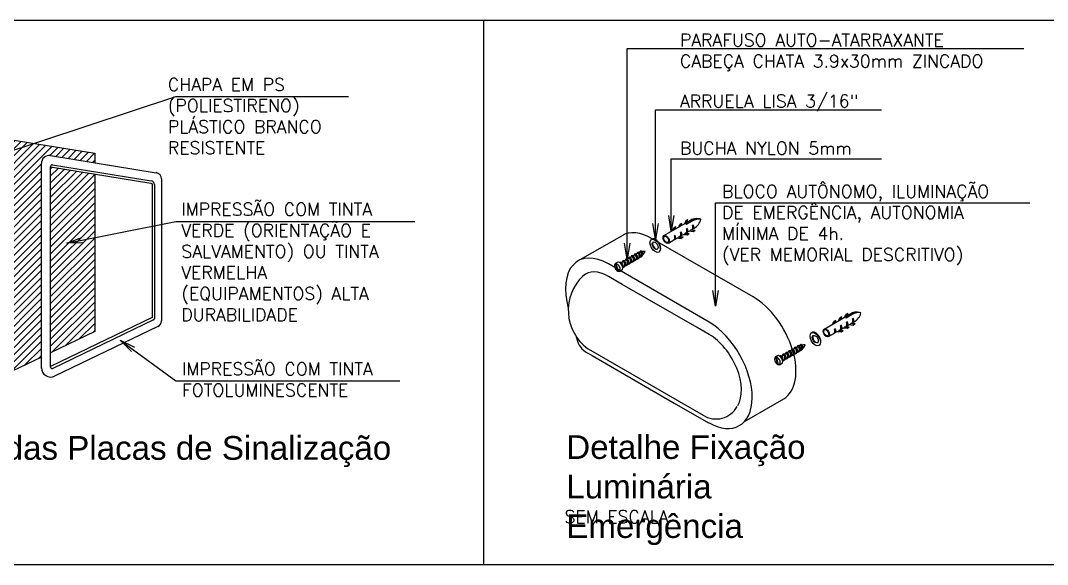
# Model space of a CAD drawing. Header units: millimetres. Extents: x 0 to 114, y 0 to 82.
# Drawn here: x 50.2 to 63.2, y 57.3 to 64.18 of the extents above; entities that cross this region are included whole.
import ezdxf

# ---------------------------------------------------------------- set-up
doc = ezdxf.new("R2010")
doc.units = ezdxf.units.MM
for name, color, linetype in [('CAR-01', 252, 'Continuous'), ('INC-DETALHE-TXT', 7, 'Continuous'), ('INC-DETALHES', 7, 'Continuous')]:
    doc.layers.add(name, color=color, linetype=linetype)
doc.styles.add('125', font='ROMANS.SHX', dxfattribs={"width": 0.7, "height": 0.25})
doc.styles.add('140-50', font='arial.ttf', dxfattribs={"height": 0.3})
doc.styles.add('60-100', font='romans.shx', dxfattribs={"height": 0.16})
doc.styles.add('60-50', font='romans.shx', dxfattribs={"height": 0.08})
doc.dimstyles.new('SETAS75', dxfattribs={"dimtxt": 0.16, "dimasz": 0.15, "dimexe": 0.15, "dimexo": 0, "dimgap": 0.1, "dimtad": 1, "dimzin": 10, "dimdsep": 46, "dimtxsty": '60-100', "dimblk1": 'OPEN', "dimblk2": 'OPEN', "dimsah": 1, "dimcen": 0, "dimclrd": 8, "dimclre": 8, "dimclrt": 7, "dimadec": 0, "dimazin": 0, "dimtfac": 1, "dimtix": 1, "dimtmove": 2, "dimatfit": 3, "dimldrblk": 'OPEN', "dimfxl": 0.15, "dimtolj": 1, "dimtzin": 6, "dimarcsym": 0})

# ---------------------------------------------------------------- blocks, each defined once
blk = doc.blocks.new('_OPEN')
at = {"color": 0, "linetype": 'ByBlock'}
for p, q in [((-1, 0.167), (0, 0)), ((0, 0), (-1, -0.167)), ((0, 0), (-1, 0))]:
    blk.add_line(p, q, dxfattribs=at)
blk = doc.blocks.new('A$C37ED0966')
at = {"layer": 'INC-DETALHES'}
h = blk.add_hatch(dxfattribs=at)
h.set_pattern_fill('ANSI31', color=252, scale=0.015)
h.set_pattern_definition([(45, (-1051.392946, -46.19503), (-0.0336759605, 0.0336759605), [])])
h.paths.add_polyline_path([(3.3287, 3.0389, -0.461891), (3.4157, 3.113), (3.8348, 3.0453), (3.8348, 3.135), (2.3833, 3.3693), (2.3833, 0.7455), (3.3287, 1.2004)])
h.paths.add_polyline_path([(3.8348, 2.9391), (3.4167, 3.0066), (3.4167, 1.2427), (3.8348, 1.4438)], flags=17)
at = {"layer": 'INC-DETALHES', "color": 252}
for p, q in [((1.4029, 3.3696), (1.3903, 3.366)), ((1.3903, 3.366), (1.3903, 3.2652)), ((1.5722, 3.3435), (1.4029, 3.3696)), ((1.4029, 3.3696), (1.4029, 3.2685)), ((1.6309, 3.398), (1.5722, 3.3592)), ((1.5722, 3.3592), (1.5722, 0.805)), ((1.6309, 3.398), (2.3539, 3.2813)), ((1.6309, 3.398), (1.6309, 0.7742)), ((2.3833, 3.3693), (2.3539, 3.3499)), ((2.3539, 3.3499), (2.3539, 0.7609)), ((2.3833, 3.3693), (3.8348, 3.135)), ((2.3833, 3.3693), (2.3833, 0.7455)), ((1.4029, 3.2685), (1.3903, 3.2652)), ((1.5722, 3.2372), (1.3903, 3.2652)), ((1.5722, 3.2424), (1.4029, 3.2685)), ((3.8348, 3.135), (3.8348, 3.0453)), ((3.3287, 1.0952), (3.3287, 3.0389)), ((3.4157, 3.113), (4.4186, 2.9511)), ((3.4341, 3.0255), (4.3722, 2.8741)), ((3.4167, 1.1067), (3.4167, 3.0107)), ((3.8348, 2.9391), (3.8348, 1.4438)), ((4.4028, 2.8381), (4.4029, 1.5668)), ((4.469, 2.8919), (4.469, 1.5464)), ((4.3814, 1.575), (3.4167, 1.1109)), ((4.3944, 1.5533), (3.4382, 1.0932)), ((4.435, 1.4923), (3.4543, 1.0204)), ((3.8348, 1.4438), (3.4167, 1.2427)), ((3.3287, 1.2004), (2.3833, 0.7455)), ((1.5722, 1.1373), (1.3944, 1.0518)), ((1.5722, 1.1269), (1.4057, 1.0468)), ((2.3539, 1.122), (1.6309, 0.7742)), ((1.4057, 1.0468), (1.3944, 1.0518)), ((1.3944, 1.0518), (1.3944, 0.9147)), ((1.4057, 1.0468), (1.4057, 0.9097)), ((1.5722, 0.9898), (1.4057, 0.9097)), ((1.4057, 0.9097), (1.3944, 0.9147)), ((1.6309, 0.7742), (1.5722, 0.805)), ((2.3833, 0.7455), (2.3539, 0.7609))]:
    blk.add_line(p, q, dxfattribs=at)
blk.add_lwpolyline([(3.4167, 3.0066), (4.3688, 2.8529, -0.368091), (4.3814, 2.8381), (4.3814, 1.575)], format="xyb", dxfattribs=at)
for centre, radius, start, end in [((3.4037, 3.0389), 0.075, 80.83275, 180), ((3.4317, 3.0107), 0.015, 80.83275, 180), ((4.409, 2.8919), 0.06, 0, 80.83275), ((4.3664, 2.8381), 0.0365, 0, 80.83275), ((4.3879, 1.5668), 0.015, 295.69375, 0), ((4.409, 1.5464), 0.06, 295.69683, 0), ((3.4163, 1.0993), 0.0876, 180, 295.69375), ((3.4317, 1.1067), 0.015, 180, 295.69375)]:
    blk.add_arc(centre, radius, start, end, dxfattribs=at)
at = {"layer": 'INC-DETALHE-TXT'}
for s, height, style, p in [('Detalhe Composição das Placas de Sinalização', 0.225, '140-50', (-0.0245, 0.2262)), ('SEM ESCALA', 0.1125, '60-50', (0, 0))]:
    blk.add_text(s, height=height, dxfattribs=dict(at, style=style)).set_placement(p)
at = {"layer": 'INC-DETALHE-TXT', "char_height": 0.12, "attachment_point": 1, "style": '60-100'}
for s, insert, width in [('CHAPA EM PS (POLIESTIRENO)\\PPLÁSTICO BRANCO RESISTENTE', (4.5292, 3.8475), 1.898645), ('IMPRESSÃO COM TINTA VERDE (ORIENTAÇÃO E SALVAMENTO) OU TINTA VERMELHA (EQUIPAMENTOS) ALTA DURABILIDADE', (4.6574, 2.6635), 2.362096), ('COLA INDICADA PARA SUPERFÍCIE LISA E PLANA', (-0.4162, 2.2523), 1.629586), ('IMPRESSÃO COM TINTA FOTOLUMINESCENTE', (4.6638, 1.1483), 2.166723)]:
    blk.add_mtext(s, dxfattribs=dict(at, insert=insert, width=width))
at = {"layer": 'INC-DETALHE-TXT'}
for points in [[(1.9198, 2.7882), (4.6053, 3.6747), (6.2428, 3.6747)], [(1.3903, 3.2652), (1.2997, 2.1021), (-0.49, 2.1021)], [(3.5695, 2.2806), (4.6053, 2.4892), (6.8725, 2.4892)], [(1.3944, 1.0518), (1.2997, 2.1021), (-0.49, 2.1021)], [(4.0767, 1.3628), (4.6053, 0.9749), (6.7303, 0.9749)]]:
    blk.add_leader(points, dimstyle='SETAS75', override={"dimtad": 0, "dimclrd": 8, "dimfxl": 0.05}, dxfattribs=at)
blk = doc.blocks.new('A$C3F9D37AF')
at = {"layer": 'INC-DETALHES', "color": 252}
for p, q in [((0.2172, 1.4076, 0.6387), (0.4722, 1.5549, 0.6387)), ((0.3005, 1.4557, 0.6387), (0.3078, 1.4735, 0.6387)), ((0.3027, 1.457, 0.6387), (0.3135, 1.4835, 0.6387)), ((0.3135, 1.4835, 0.6387), (0.3078, 1.4735, 0.6387)), ((0.3135, 1.4835, 0.6387), (0.3304, 1.4932, 0.6387)), ((0.3196, 1.4668, 0.6387), (0.3304, 1.4932, 0.6387)), ((0.3577, 1.4887, 0.6387), (0.3649, 1.5065, 0.6387)), ((0.3599, 1.49, 0.6387), (0.3707, 1.5164, 0.6387)), ((0.3707, 1.5164, 0.6387), (0.3649, 1.5065, 0.6387)), ((0.3707, 1.5164, 0.6387), (0.3875, 1.5262, 0.6387)), ((0.3767, 1.4997, 0.6387), (0.3875, 1.5262, 0.6387)), ((0.4148, 1.5217, 0.6387), (0.4221, 1.5395, 0.6387)), ((0.417, 1.523, 0.6387), (0.4278, 1.5494, 0.6387)), ((0.4278, 1.5494, 0.6387), (0.4221, 1.5395, 0.6387)), ((0.4812, 1.5473, 0.6387), (0.4236, 1.514, 0.6387)), ((0.4275, 1.5117, 0.6387), (0.4236, 1.514, 0.6387)), ((0.4851, 1.545, 0.6387), (0.4275, 1.5117, 0.6387)), ((0.4278, 1.5494, 0.6387), (0.4447, 1.5592, 0.6387)), ((0.4387, 1.476, 0.6387), (0.4302, 1.471, 0.6387)), ((0.4339, 1.5327, 0.6387), (0.4447, 1.5592, 0.6387)), ((0.4694, 1.4642, 0.6387), (0.5101, 1.4586, 0.6387)), ((0.4791, 1.4629, 0.6387), (0.4829, 1.4651, 0.6387)), ((0.4959, 1.509, 0.6387), (0.4873, 1.504, 0.6387)), ((0.4915, 1.47, 0.6387), (0.5094, 1.4804, 0.6387)), ((0.2588, 1.3357, 0.6387), (0.3115, 1.3661, 0.6387)), ((0.3244, 1.41, 0.6387), (0.3159, 1.4051, 0.6387)), ((0.32, 1.3711, 0.6387), (0.3432, 1.3844, 0.6387)), ((0.3382, 1.3885, 0.6387), (0.379, 1.3846, 0.6387)), ((0.3382, 1.3851, 0.6387), (0.379, 1.3812, 0.6387)), ((0.3551, 1.3982, 0.6387), (0.3958, 1.3943, 0.6387)), ((0.3648, 1.3969, 0.6387), (0.3686, 1.3991, 0.6387)), ((0.3816, 1.443, 0.6387), (0.373, 1.438, 0.6387)), ((0.3772, 1.4041, 0.6387), (0.4003, 1.4174, 0.6387)), ((0.379, 1.3846, 0.6387), (0.3958, 1.3943, 0.6387)), ((0.379, 1.3812, 0.6387), (0.3958, 1.391, 0.6387)), ((0.379, 1.3846, 0.6387), (0.379, 1.3812, 0.6387)), ((0.3953, 1.4215, 0.6387), (0.4361, 1.4176, 0.6387)), ((0.3953, 1.4181, 0.6387), (0.4361, 1.4142, 0.6387)), ((0.3958, 1.3943, 0.6387), (0.3958, 1.391, 0.6387)), ((0.4122, 1.4312, 0.6387), (0.453, 1.4273, 0.6387)), ((0.4219, 1.4299, 0.6387), (0.4258, 1.4321, 0.6387)), ((0.4343, 1.437, 0.6387), (0.4575, 1.4504, 0.6387)), ((0.4361, 1.4176, 0.6387), (0.453, 1.4273, 0.6387)), ((0.4361, 1.4142, 0.6387), (0.453, 1.4239, 0.6387)), ((0.4361, 1.4176, 0.6387), (0.4361, 1.4142, 0.6387)), ((0.4525, 1.4545, 0.6387), (0.4933, 1.4489, 0.6387)), ((0.4525, 1.4511, 0.6387), (0.4933, 1.4455, 0.6387)), ((0.453, 1.4273, 0.6387), (0.453, 1.4239, 0.6387)), ((0.4933, 1.4489, 0.6387), (0.5101, 1.4586, 0.6387)), ((0.4933, 1.4455, 0.6387), (0.5101, 1.4553, 0.6387)), ((0.4933, 1.4489, 0.6387), (0.4933, 1.4455, 0.6387)), ((0.5101, 1.4586, 0.6387), (0.5101, 1.4553, 0.6387)), ((-0.1594, 1.1682, 0.6387), (-0.1446, 1.1768, 0.6387)), ((-0.1317, 1.1842, 0.6387), (-0.1169, 1.1927, 0.6387)), ((-0.1041, 1.2002, 0.6387), (-0.0893, 1.2087, 0.6387)), ((-0.0764, 1.2161, 0.6387), (-0.0616, 1.2247, 0.6387)), ((-0.0679, 1.1691, 0.6387), (-0.0579, 1.1748, 0.6387)), ((-0.0487, 1.2321, 0.6387), (-0.0339, 1.2407, 0.6387)), ((-0.0402, 1.185, 0.6387), (-0.0302, 1.1908, 0.6387)), ((-0.0042, 1.2058, 0.6387), (-0.0126, 1.201, 0.6387)), ((-0.2261, 1.1533, 0.6387), (-0.2403, 1.1451, 0.6387)), ((-0.2402, 1.1393, 0.6387), (-0.2352, 1.1422, 0.6387)), ((-0.2202, 1.0705, 0.6387), (-0.2402, 1.1393, 0.6387)), ((-0.235, 1.1398, 0.6387), (-0.2357, 1.1421, 0.6387)), ((-0.2355, 1.1395, 0.6387), (-0.2305, 1.1424, 0.6387)), ((-0.2151, 1.0692, 0.6387), (-0.2355, 1.1395, 0.6387)), ((-0.2305, 1.1424, 0.6387), (-0.2352, 1.1422, 0.6387)), ((-0.2202, 1.0705, 0.6387), (-0.2161, 1.0729, 0.6387)), ((-0.1832, 1.0789, 0.6387), (-0.1964, 1.0713, 0.6387)), ((-0.1871, 1.1522, 0.6387), (-0.1723, 1.1608, 0.6387)), ((-0.1751, 1.1072, 0.6387), (-0.1686, 1.1109, 0.6387)), ((-0.1509, 1.1211, 0.6387), (-0.1409, 1.1269, 0.6387)), ((-0.1233, 1.1371, 0.6387), (-0.1132, 1.1429, 0.6387)), ((-0.0956, 1.1531, 0.6387), (-0.0856, 1.1589, 0.6387)), ((1.7369, 0.5207, 0.6387), (1.9919, 0.668, 0.6387)), ((1.8202, 0.5689, 0.6387), (1.8275, 0.5866, 0.6387)), ((1.8224, 0.5701, 0.6387), (1.8332, 0.5966, 0.6387)), ((1.8332, 0.5966, 0.6387), (1.8275, 0.5866, 0.6387)), ((1.8332, 0.5966, 0.6387), (1.8501, 0.6063, 0.6387)), ((1.8393, 0.5799, 0.6387), (1.8501, 0.6063, 0.6387)), ((1.8774, 0.6018, 0.6387), (1.8846, 0.6196, 0.6387)), ((1.8796, 0.6031, 0.6387), (1.8904, 0.6296, 0.6387)), ((1.8904, 0.6296, 0.6387), (1.8846, 0.6196, 0.6387)), ((1.8904, 0.6296, 0.6387), (1.9072, 0.6393, 0.6387)), ((1.8965, 0.6129, 0.6387), (1.9072, 0.6393, 0.6387)), ((1.9345, 0.6348, 0.6387), (1.9418, 0.6526, 0.6387)), ((1.9367, 0.6361, 0.6387), (1.9475, 0.6625, 0.6387)), ((1.9475, 0.6625, 0.6387), (1.9418, 0.6526, 0.6387)), ((2.0009, 0.6604, 0.6387), (1.9433, 0.6271, 0.6387)), ((1.9472, 0.6248, 0.6387), (1.9433, 0.6271, 0.6387)), ((2.0048, 0.6581, 0.6387), (1.9472, 0.6248, 0.6387)), ((1.9475, 0.6625, 0.6387), (1.9644, 0.6723, 0.6387)), ((1.9584, 0.5891, 0.6387), (1.9499, 0.5842, 0.6387)), ((1.9536, 0.6459, 0.6387), (1.9644, 0.6723, 0.6387)), ((2.0156, 0.6221, 0.6387), (2.007, 0.6171, 0.6387)), ((2.0112, 0.5831, 0.6387), (2.0291, 0.5935, 0.6387)), ((1.8441, 0.5231, 0.6387), (1.8356, 0.5182, 0.6387)), ((1.8397, 0.4842, 0.6387), (1.8629, 0.4975, 0.6387)), ((1.8579, 0.5016, 0.6387), (1.8987, 0.4977, 0.6387)), ((1.8579, 0.4982, 0.6387), (1.8987, 0.4943, 0.6387)), ((1.8748, 0.5113, 0.6387), (1.9155, 0.5074, 0.6387)), ((1.8845, 0.51, 0.6387), (1.8883, 0.5122, 0.6387)), ((1.9013, 0.5561, 0.6387), (1.8927, 0.5512, 0.6387)), ((1.8969, 0.5172, 0.6387), (1.92, 0.5305, 0.6387)), ((1.8987, 0.4977, 0.6387), (1.9155, 0.5074, 0.6387)), ((1.8987, 0.4943, 0.6387), (1.9155, 0.5041, 0.6387)), ((1.8987, 0.4977, 0.6387), (1.8987, 0.4943, 0.6387)), ((1.915, 0.5346, 0.6387), (1.9558, 0.5307, 0.6387)), ((1.915, 0.5312, 0.6387), (1.9558, 0.5273, 0.6387)), ((1.9155, 0.5074, 0.6387), (1.9155, 0.5041, 0.6387)), ((1.9319, 0.5443, 0.6387), (1.9727, 0.5404, 0.6387)), ((1.9416, 0.543, 0.6387), (1.9455, 0.5452, 0.6387)), ((1.954, 0.5502, 0.6387), (1.9772, 0.5635, 0.6387)), ((1.9558, 0.5307, 0.6387), (1.9727, 0.5404, 0.6387)), ((1.9558, 0.5273, 0.6387), (1.9727, 0.5371, 0.6387)), ((1.9558, 0.5307, 0.6387), (1.9558, 0.5273, 0.6387)), ((1.9722, 0.5676, 0.6387), (2.013, 0.562, 0.6387)), ((1.9722, 0.5642, 0.6387), (2.013, 0.5586, 0.6387)), ((1.9727, 0.5404, 0.6387), (1.9727, 0.5371, 0.6387)), ((1.9891, 0.5773, 0.6387), (2.0298, 0.5717, 0.6387)), ((1.9988, 0.576, 0.6387), (2.0026, 0.5782, 0.6387)), ((2.013, 0.562, 0.6387), (2.0298, 0.5717, 0.6387)), ((2.013, 0.5586, 0.6387), (2.0298, 0.5684, 0.6387)), ((2.013, 0.562, 0.6387), (2.013, 0.5586, 0.6387)), ((2.0298, 0.5717, 0.6387), (2.0298, 0.5684, 0.6387)), ((1.7785, 0.4488, 0.6387), (1.8312, 0.4792, 0.6387)), ((-0.5289, 0.3054, 0.6387), (-0.4642, 0.268, 0.6387)), ((-0.5085, 0.3366, 0.6387), (-0.4787, 0.3194, 0.6387)), ((-0.4787, 0.3194, -0.1027), (0.5896, -0.2974, 0.0737)), ((1.388, 0.2973, 0.6387), (1.4028, 0.3059, 0.6387)), ((1.4156, 0.3133, 0.6387), (1.4304, 0.3218, 0.6387)), ((1.4433, 0.3293, 0.6387), (1.4581, 0.3378, 0.6387)), ((1.471, 0.3452, 0.6387), (1.4858, 0.3538, 0.6387)), ((1.4795, 0.2981, 0.6387), (1.4895, 0.3039, 0.6387)), ((1.5155, 0.3189, 0.6387), (1.5071, 0.3141, 0.6387)), ((-0.4642, 0.268, -0.1027), (0.3151, -0.1819, 0.0697)), ((1.2936, 0.2664, 0.6387), (1.2794, 0.2582, 0.6387)), ((1.2795, 0.2524, 0.6387), (1.2845, 0.2553, 0.6387)), ((1.2995, 0.1837, 0.6387), (1.2795, 0.2524, 0.6387)), ((1.2847, 0.2529, 0.6387), (1.284, 0.2552, 0.6387)), ((1.2842, 0.2526, 0.6387), (1.2892, 0.2555, 0.6387)), ((1.3046, 0.1824, 0.6387), (1.2842, 0.2526, 0.6387)), ((1.2892, 0.2555, 0.6387), (1.2845, 0.2553, 0.6387)), ((1.3326, 0.2653, 0.6387), (1.3474, 0.2739, 0.6387)), ((1.3446, 0.2203, 0.6387), (1.3511, 0.224, 0.6387)), ((1.3603, 0.2813, 0.6387), (1.3751, 0.2899, 0.6387)), ((1.3688, 0.2342, 0.6387), (1.3788, 0.24, 0.6387)), ((1.3964, 0.2502, 0.6387), (1.4065, 0.256, 0.6387)), ((1.4241, 0.2662, 0.6387), (1.4341, 0.272, 0.6387)), ((1.4518, 0.2822, 0.6387), (1.4618, 0.288, 0.6387)), ((1.2995, 0.1837, 0.6387), (1.3036, 0.186, 0.6387)), ((1.3365, 0.1921, 0.6387), (1.3233, 0.1844, 0.6387)), ((0.3151, -0.1819, 0.6387), (0.6412, -0.3702, 0.6387))]:
    blk.add_line(p, q, dxfattribs=at)
at = {"layer": 'INC-DETALHES', "color": 7, "extrusion": (-0.707107, -0.408248, 0.57735)}
for p, q in [((-0.5987, 1.1666, 0.6387), (-0.183, 1.4066, 0.6387)), ((1.0633, 0.8252, 0.501), (0.1053, 1.3782, -0.2812)), ((0.981, -0.3577, 0.6387), (1.354, -0.1423, 0.6387))]:
    blk.add_line(p, q, dxfattribs=at)
at = {"layer": 'INC-DETALHES', "color": 252, "extrusion": (-0.707107, -0.408248, 0.57735)}
for p, q in [((0.6476, 0.5852, 0.501), (-0.3104, 1.1382, -0.2812)), ((-0.1785, 0.9446, -0.2567), (-0.3104, 1.0207, -0.3643)), ((0.533, 0.5338, 0.3242), (-0.1785, 0.9446, -0.2567)), ((0.6476, 0.4676, 0.4178), (0.533, 0.5338, 0.3242))]:
    blk.add_line(p, q, dxfattribs=at)
at = {"layer": 'INC-DETALHES', "color": 252}
for centre, radius, start, end in [((0.5286, 1.4449, 0.6387), 0.1236, 77.86673, 122.8357), ((0.5434, 1.4552, 0.6387), 0.1111, 84.19441, 124.05739), ((0.5473, 1.4529, 0.6387), 0.1111, 79.35417, 124.05739), ((0.4415, 1.5907, 0.6387), 0.1295, 298.42101, 347.2446), ((0.4283, 1.5943, 0.6387), 0.1295, 346.37008, 347.2446), ((-0.1648, 1.1604, 0.6387), 0.00947, 55.13386, 130.81516), ((-0.1539, 1.1547, 0.6387), 0.0337, 275.05257, 55.49378), ((-0.1402, 1.1746, 0.6387), 0.00947, 55.13386, 184.86614), ((-0.1427, 1.1677, 0.6387), 0.00927, 38.89992, 138.41242), ((-0.1372, 1.1764, 0.6387), 0.00947, 55.13386, 130.81516), ((-0.1575, 1.1524, 0.6387), 0.0304, 302.94094, 43.85033), ((-0.1508, 1.1564, 0.6387), 0.0337, 296.97378, 55.49378), ((-0.1262, 1.1706, 0.6387), 0.0337, 275.05257, 55.49378), ((-0.1126, 1.1906, 0.6387), 0.00947, 55.13386, 184.86614), ((-0.1151, 1.1837, 0.6387), 0.00927, 38.89992, 138.41242), ((-0.1095, 1.1924, 0.6387), 0.00947, 55.13386, 130.81516), ((-0.1298, 1.1684, 0.6387), 0.0304, 302.94094, 43.85033), ((-0.1231, 1.1724, 0.6387), 0.0337, 296.97378, 55.49378), ((-0.0985, 1.1866, 0.6387), 0.0337, 275.05257, 55.49378), ((-0.0849, 1.2066, 0.6387), 0.00947, 55.13386, 184.86614), ((-0.0874, 1.1996, 0.6387), 0.00927, 38.89992, 138.41242), ((-0.0818, 1.2084, 0.6387), 0.00947, 55.13386, 130.81516), ((-0.1021, 1.1844, 0.6387), 0.0304, 302.94094, 43.85033), ((-0.0955, 1.1884, 0.6387), 0.0337, 296.97378, 55.49378), ((-0.0709, 1.2026, 0.6387), 0.0337, 275.05257, 55.49378), ((-0.0572, 1.2226, 0.6387), 0.00947, 55.13386, 184.86614), ((-0.0597, 1.2156, 0.6387), 0.00927, 38.89992, 138.41242), ((-0.0541, 1.2243, 0.6387), 0.00947, 55.13386, 130.81516), ((-0.0744, 1.2004, 0.6387), 0.0304, 302.94094, 43.85033), ((-0.0678, 1.2044, 0.6387), 0.0337, 296.97378, 55.49378), ((-0.0432, 1.2186, 0.6387), 0.0337, 275.05257, 55.49378), ((-0.0295, 1.2385, 0.6387), 0.00947, 55.13386, 184.86614), ((-0.032, 1.2316, 0.6387), 0.00927, 38.89992, 138.41242), ((-0.0265, 1.2403, 0.6387), 0.00947, 55.13386, 130.81516), ((-0.0468, 1.2163, 0.6387), 0.0304, 302.94094, 43.85033), ((-0.0401, 1.2204, 0.6387), 0.0337, 296.97378, 55.49378), ((0.0281, 1.125, 0.6387), 0.1317, 108.0214, 111.53386), ((-0.0047, 1.2503, 0.6387), 0.00873, 55.13386, 181.71115), ((-0.007, 1.2439, 0.6387), 0.00855, 38.89992, 131.49029), ((-0.0173, 1.2319, 0.6387), 0.031, 279.74851, 55.49378), ((-0.0019, 1.2519, 0.6387), 0.00873, 55.13386, 130.81516), ((-0.022, 1.2293, 0.6387), 0.0294, 305.72467, 42.58327), ((-0.0145, 1.2335, 0.6387), 0.031, 296.97378, 55.49378), ((0.0281, 1.125, 0.6387), 0.1317, 85.55308, 98.86371), ((-0.0709, 1.305, 0.6387), 0.1195, 315.09487, 335.96683), ((-0.2286, 1.1259, 0.6387), 0.0225, 118.60969, 169.95366), ((-0.1956, 1.1427, 0.6387), 0.00947, 55.13386, 133.48476), ((-0.1925, 1.1445, 0.6387), 0.00947, 55.13386, 130.81516), ((-0.1981, 1.1357, 0.6387), 0.00927, 38.89992, 77.48249), ((-0.2128, 1.1205, 0.6387), 0.0304, 17.14823, 43.85033), ((-0.2092, 1.1227, 0.6387), 0.0337, 344.72813, 55.49378), ((-0.2062, 1.1245, 0.6387), 0.0337, 334.6537, 55.49378), ((-0.1679, 1.1587, 0.6387), 0.00947, 55.13386, 184.86614), ((-0.1704, 1.1517, 0.6387), 0.00927, 38.89992, 138.41242), ((-0.1816, 1.1387, 0.6387), 0.0337, 281.47064, 55.49378), ((-0.1851, 1.1365, 0.6387), 0.0304, 302.94094, 43.85033), ((-0.1785, 1.1405, 0.6387), 0.0337, 296.97378, 55.49378), ((-0.2424, 0.6982, 0.6387), 0.4489, 133.6317, 233.65105), ((-0.209, 1.0942, 0.6387), 0.0261, 245.81368, 298.79147), ((2.0483, 0.558, 0.6387), 0.1236, 77.86673, 122.8357), ((2.0631, 0.5683, 0.6387), 0.1111, 84.19441, 124.05739), ((2.067, 0.5661, 0.6387), 0.1111, 79.35417, 124.05739), ((1.9612, 0.7038, 0.6387), 0.1295, 298.42101, 347.2446), ((1.948, 0.7074, 0.6387), 0.1295, 346.37008, 347.2446), ((-0.4039, 0.4784, 0.6387), 0.2135, 188.18506, 234.14565), ((1.3658, 0.2678, 0.6387), 0.0337, 275.05257, 55.49378), ((1.3795, 0.2877, 0.6387), 0.00947, 55.13386, 184.86614), ((1.3825, 0.2895, 0.6387), 0.00947, 55.13386, 130.81516), ((1.3689, 0.2696, 0.6387), 0.0337, 296.97378, 55.49378), ((1.3935, 0.2838, 0.6387), 0.0337, 275.05257, 55.49378), ((1.4071, 0.3037, 0.6387), 0.00947, 55.13386, 184.86614), ((1.4046, 0.2968, 0.6387), 0.00927, 38.89992, 138.41242), ((1.4102, 0.3055, 0.6387), 0.00947, 55.13386, 130.81516), ((1.3899, 0.2815, 0.6387), 0.0304, 302.94094, 43.85033), ((1.3966, 0.2855, 0.6387), 0.0337, 296.97378, 55.49378), ((1.4212, 0.2997, 0.6387), 0.0337, 275.05257, 55.49378), ((1.4348, 0.3197, 0.6387), 0.00947, 55.13386, 184.86614), ((1.4323, 0.3127, 0.6387), 0.00927, 38.89992, 138.41242), ((1.4379, 0.3215, 0.6387), 0.00947, 55.13386, 130.81516), ((1.4176, 0.2975, 0.6387), 0.0304, 302.94094, 43.85033), ((1.4242, 0.3015, 0.6387), 0.0337, 296.97378, 55.49378), ((1.4488, 0.3157, 0.6387), 0.0337, 275.05257, 55.49378), ((1.4625, 0.3357, 0.6387), 0.00947, 55.13386, 184.86614), ((1.46, 0.3287, 0.6387), 0.00927, 38.89992, 138.41242), ((1.4656, 0.3375, 0.6387), 0.00947, 55.13386, 130.81516), ((1.4453, 0.3135, 0.6387), 0.0304, 302.94094, 43.85033), ((1.4519, 0.3175, 0.6387), 0.0337, 296.97378, 55.49378), ((1.4765, 0.3317, 0.6387), 0.0337, 275.05257, 55.49378), ((1.4902, 0.3517, 0.6387), 0.00947, 55.13386, 184.86614), ((1.4877, 0.3447, 0.6387), 0.00927, 38.89992, 138.41242), ((1.4932, 0.3534, 0.6387), 0.00947, 55.13386, 130.81516), ((1.4729, 0.3295, 0.6387), 0.0304, 302.94094, 43.85033), ((1.4796, 0.3335, 0.6387), 0.0337, 296.97378, 55.49378), ((1.5478, 0.2382, 0.6387), 0.1317, 108.0214, 111.53386), ((1.515, 0.3634, 0.6387), 0.00873, 55.13386, 181.71115), ((1.5127, 0.357, 0.6387), 0.00855, 38.89992, 131.49029), ((1.5024, 0.345, 0.6387), 0.031, 279.74851, 55.49378), ((1.5178, 0.3651, 0.6387), 0.00873, 55.13386, 130.81516), ((1.4977, 0.3425, 0.6387), 0.0294, 305.72467, 42.58327), ((1.5052, 0.3466, 0.6387), 0.031, 296.97378, 55.49378), ((1.5478, 0.2382, 0.6387), 0.1317, 85.55308, 98.86371), ((1.4488, 0.4181, 0.6387), 0.1195, 315.09487, 335.96683), ((1.2911, 0.239, 0.6387), 0.0225, 118.60969, 169.95366), ((1.3241, 0.2558, 0.6387), 0.00947, 55.13386, 133.48476), ((1.3272, 0.2576, 0.6387), 0.00947, 55.13386, 130.81516), ((1.3216, 0.2488, 0.6387), 0.00927, 38.89992, 77.48249), ((1.3069, 0.2336, 0.6387), 0.0304, 17.14823, 43.85033), ((1.3105, 0.2358, 0.6387), 0.0337, 344.72813, 55.49378), ((1.3135, 0.2376, 0.6387), 0.0337, 334.6537, 55.49378), ((1.3518, 0.2718, 0.6387), 0.00947, 55.13386, 184.86614), ((1.3493, 0.2648, 0.6387), 0.00927, 38.89992, 138.41242), ((1.3381, 0.2518, 0.6387), 0.0337, 281.47064, 55.49378), ((1.3549, 0.2735, 0.6387), 0.00947, 55.13386, 130.81516), ((1.3346, 0.2496, 0.6387), 0.0304, 302.94094, 43.85033), ((1.3412, 0.2536, 0.6387), 0.0337, 296.97378, 55.49378), ((1.377, 0.2808, 0.6387), 0.00927, 38.89992, 138.41242), ((1.3622, 0.2655, 0.6387), 0.0304, 302.94094, 43.85033), ((1.3107, 0.2073, 0.6387), 0.0261, 245.81368, 298.79147), ((0.7126, -0.1045, 0.6387), 0.2287, 237.46834, 331.36433)]:
    blk.add_arc(centre, radius, start, end, dxfattribs=at)
at = {"layer": 'INC-DETALHES', "color": 7, "extrusion": (-0.707107, -0.408248, 0.57735)}
for centre, start, end in [((-0.7336, -0.1864, -0.7995), 135, 180.06078), ((0.2243, 0.7716, -0.7995), 0.58924, 135)]:
    blk.add_arc(centre, 0.576, start, end, dxfattribs=at)
at = {"layer": 'INC-DETALHES', "color": 252, "extrusion": (-0.707107, -0.408248, 0.57735)}
for centre, radius, start, end in [((-0.7336, -0.4635, -0.4076), 0.576, 135, 245.92115), ((-0.7336, -0.4635, -0.4076), 0.432, 135, 187.33011), ((0.2243, 0.4815, -0.4076), 0.5852, 314.94548, 134.10271), ((0.2243, 0.4945, -0.4076), 0.432, 76.62118, 135), ((0.2243, 0.4945, -0.4076), 0.432, 17.02478, 76.62118)]:
    blk.add_arc(centre, radius, start, end, dxfattribs=at)
at = {"layer": 'INC-DETALHES', "color": 252}
for centre, major_axis, start_param, end_param in [((0.405, 1.4681, 0.6387), (-0.0208, 0.036), 9.424778, 10.752126), ((0.4136, 1.473, 0.6387), (-0.0208, 0.036), 2.933774, 4.468941), ((0.4111, 1.4744, 0.6387), (-0.0208, 0.036), 3.141593, 4.40734), ((0.4621, 1.5011, 0.6387), (-0.0208, 0.036), 9.424778, 10.752126), ((0.4707, 1.506, 0.6387), (-0.0208, 0.036), 2.933774, 4.468941), ((0.4682, 1.5074, 0.6387), (-0.0208, 0.036), 3.141593, 4.40734), ((0.1381, 1.314, 0.6387), (-0.0347, 0.06), 3.079287, 6.345491), ((0.2907, 1.4021, 0.6387), (-0.0208, 0.036), 9.424778, 10.752126), ((0.2993, 1.407, 0.6387), (-0.0208, 0.036), 2.933774, 4.468941), ((0.2968, 1.4085, 0.6387), (-0.0208, 0.036), 3.141593, 4.40734), ((0.3478, 1.4351, 0.6387), (-0.0208, 0.036), 9.424778, 10.752126), ((0.3564, 1.44, 0.6387), (-0.0208, 0.036), 2.933774, 4.468941), ((0.3539, 1.4415, 0.6387), (-0.0208, 0.036), 3.141593, 4.40734), ((0.1381, 1.314, 0.6387), (-0.0199, 0.0344), 0.108848, 3.032744), ((-0.225, 1.1044, 0.6387), (-0.0193, 0.0334), 6.087198, 8.815798), ((-0.225, 1.1044, 0.6387), (-0.0193, 0.0334), 9.01101, 12.175171), ((-0.2046, 1.1161, 0.6387), (-0.0215, 0.0372), 3.141593, 6.283185), ((1.9333, 0.5861, 0.6387), (-0.0208, 0.036), 2.933774, 4.468941), ((1.9308, 0.5876, 0.6387), (-0.0208, 0.036), 3.141593, 4.40734), ((1.9818, 0.6142, 0.6387), (-0.0208, 0.036), 9.424778, 10.752126), ((1.9904, 0.6191, 0.6387), (-0.0208, 0.036), 2.933774, 4.468941), ((1.9879, 0.6206, 0.6387), (-0.0208, 0.036), 3.141593, 4.40734), ((1.6578, 0.4271, 0.6387), (-0.0347, 0.06), 3.079287, 6.345491), ((1.8104, 0.5152, 0.6387), (-0.0208, 0.036), 9.424778, 10.752126), ((1.819, 0.5202, 0.6387), (-0.0208, 0.036), 2.933774, 4.468941), ((1.8165, 0.5216, 0.6387), (-0.0208, 0.036), 3.141593, 4.40734), ((1.8675, 0.5482, 0.6387), (-0.0208, 0.036), 9.424778, 10.752126), ((1.8761, 0.5531, 0.6387), (-0.0208, 0.036), 2.933774, 4.468941), ((1.8737, 0.5546, 0.6387), (-0.0208, 0.036), 3.141593, 4.40734), ((1.9247, 0.5812, 0.6387), (-0.0208, 0.036), 9.424778, 10.752126), ((1.6578, 0.4271, 0.6387), (-0.0199, 0.0344), 0.108848, 3.032744), ((1.2947, 0.2175, 0.6387), (-0.0193, 0.0334), 6.087198, 8.815798), ((1.2947, 0.2175, 0.6387), (-0.0193, 0.0334), 9.01101, 12.175171), ((1.3151, 0.2292, 0.6387), (-0.0215, 0.0372), 3.141593, 6.283185)]:
    blk.add_ellipse(centre, major_axis=major_axis, ratio=0.57735, start_param=start_param, end_param=end_param, dxfattribs=at)
for centre, major_axis in [((0.1338, 1.3115, 0.6387), (-0.0347, 0.06)), ((0.238, 1.3717, 0.6387), (-0.0208, 0.036)), ((0.238, 1.3717, 0.6387), (-0.0164, 0.0284)), ((0.1338, 1.3115, 0.6387), (-0.0199, 0.0344)), ((1.6535, 0.4246, 0.6387), (-0.0347, 0.06)), ((1.7577, 0.4848, 0.6387), (-0.0208, 0.036)), ((1.7577, 0.4848, 0.6387), (-0.0164, 0.0284)), ((1.6535, 0.4246, 0.6387), (-0.0199, 0.0344))]:
    blk.add_ellipse(centre, major_axis=major_axis, ratio=0.57735, dxfattribs=at)
at = {"layer": 'INC-DETALHE-TXT'}
for s, style, p in [('ARRUELA LISA 3/16"', '60-100', (0.3689, 2.6243, 0.6387)), ('BUCHA NYLON 5mm', '60-100', (0.3689, 2.177, 0.6387)), ('SEM ESCALA', '60-50', (-0.7268, -1.3203, 0.6387))]:
    blk.add_text(s, height=0.12, dxfattribs=dict(at, style=style)).set_placement(p)
at = {"layer": 'INC-DETALHE-TXT', "attachment_point": 1}
for s, insert, char_height, width, style in [('PARAFUSO AUTO-ATARRAXANTE\\PCABEÇA CHATA 3.9x30mm ZINCADO', (0.3689, 3.3236, 0.6387), 0.12, 3.316777, '60-100'), ('{\\W1;BLOCO AUTÔNOMO, ILUMINAÇÃO DE EMERGÊNCIA, AUTONOMIA MÍNIMA DE 4h.\\P(VER MEMORIAL DESCRITIVO)}', (0.7688, 1.8873, 0.6387), 0.12, 2.844832, '125'), ('Detalhe Fixação Luminária Emergência', (-0.7099, -0.4871, 0.6387), 0.225, 3.124903, '140-50')]:
    blk.add_mtext(s, dxfattribs=dict(at, insert=insert, char_height=char_height, width=width, style=style))
at = {"layer": 'INC-DETALHE-TXT'}
for points in [[(-0.1311, 1.1846, 0.6387), (-0.1311, 3.1816, 0.6387), (3.6329, 3.1816, 0.6387)], [(0.1371, 1.3709, 0.6387), (0.1371, 2.6014, 0.6387), (2.2831, 2.6014, 0.6387)], [(0.2871, 1.448, 0.6387), (0.2871, 2.137, 0.6387), (2.2831, 2.137, 0.6387)], [(0.7072, 0.7376, 0.6387), (0.7072, 1.7186, 0.6387), (3.6892, 1.7186, 0.6387)]]:
    blk.add_leader(points, dimstyle='SETAS75', override={"dimtad": 0, "dimclrd": 8, "dimfxl": 0.05}, dxfattribs=at)

msp = doc.modelspace()

# ---------------------------------------------------------------- linework, layer by layer
at = {"layer": 'CAR-01'}
for p, q in [((64.309, 64.183), (45.3, 64.183)), ((56.061, 64.183), (56.061, 57.3)), ((0, 57.3), (80.976, 57.3))]:
    msp.add_line(p, q, dxfattribs=at)

# ---------------------------------------------------------------- block references
at = {"layer": 'INC-DETALHES', "color": 7, "xscale": 1.333333333333333, "yscale": 1.333333333333333, "zscale": 1.333333333333333}
for name, p in [('A$C3F9D37AF', (58.055, 59.585, -0.852)), ('A$C37ED0966', (46.027, 58.323))]:
    msp.add_blockref(name, p, dxfattribs=at)

doc.saveas('drawing.dxf')
